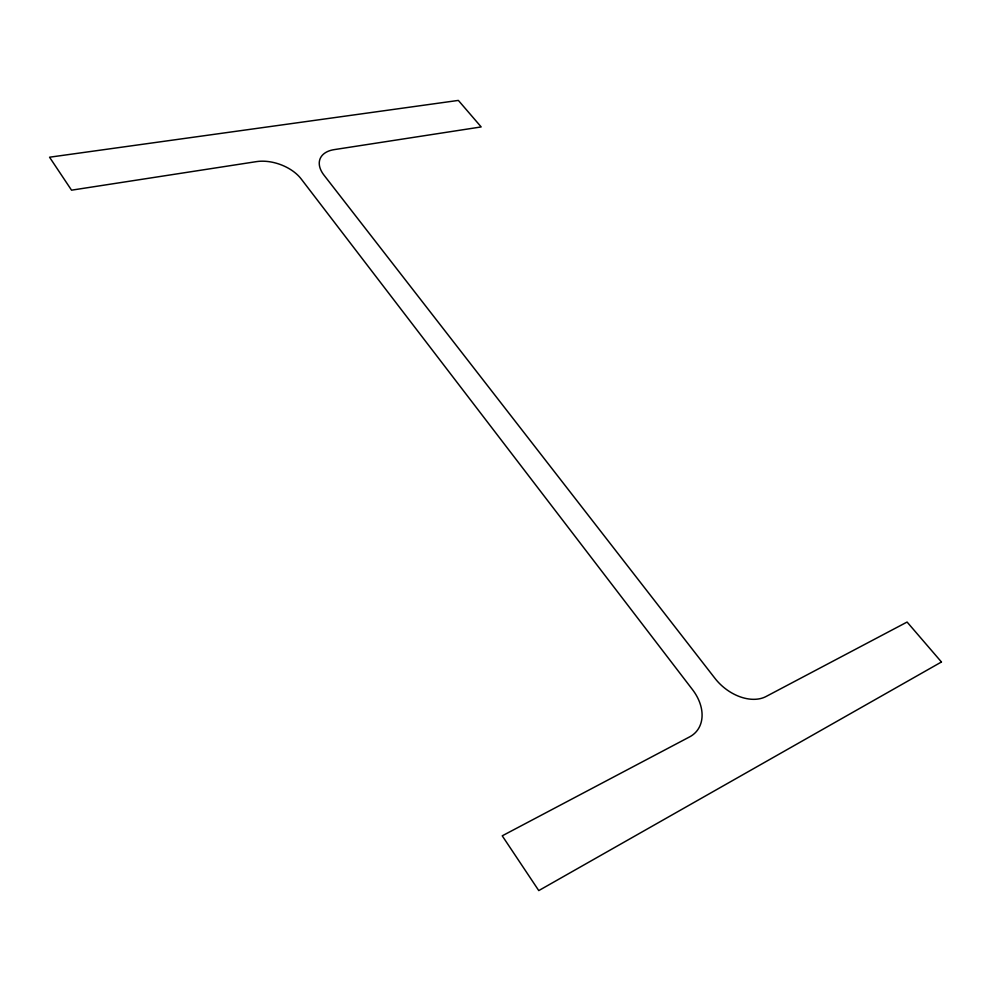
<?xml version="1.0" encoding="UTF-8"?>
<svg xmlns="http://www.w3.org/2000/svg" width="991" height="991" viewBox="0 0 991 991"><rect width="100%" height="100%" fill="white"/><g stroke="black" fill="none" stroke-linecap="round" stroke-linejoin="round"><path stroke-width="1.49" d="M941.45 661.988L538.77 890.587L502.239 835.822L689.637 736.87A41.981 30.56 40.3 0 0 692.536 689.674L301.165 178.925A34.301 20.749 19.5 0 0 256.483 161.62L71.538 190.173L49.55 157.21L458.362 100.413L481.18 126.935L334.178 149.629A32.839 19.386 21.6 0 0 323.97 175.134L715.007 678.401A40.334 27.798 40.2 0 0 766.055 696.512L907.087 622.051L941.45 661.988"/></g></svg>
